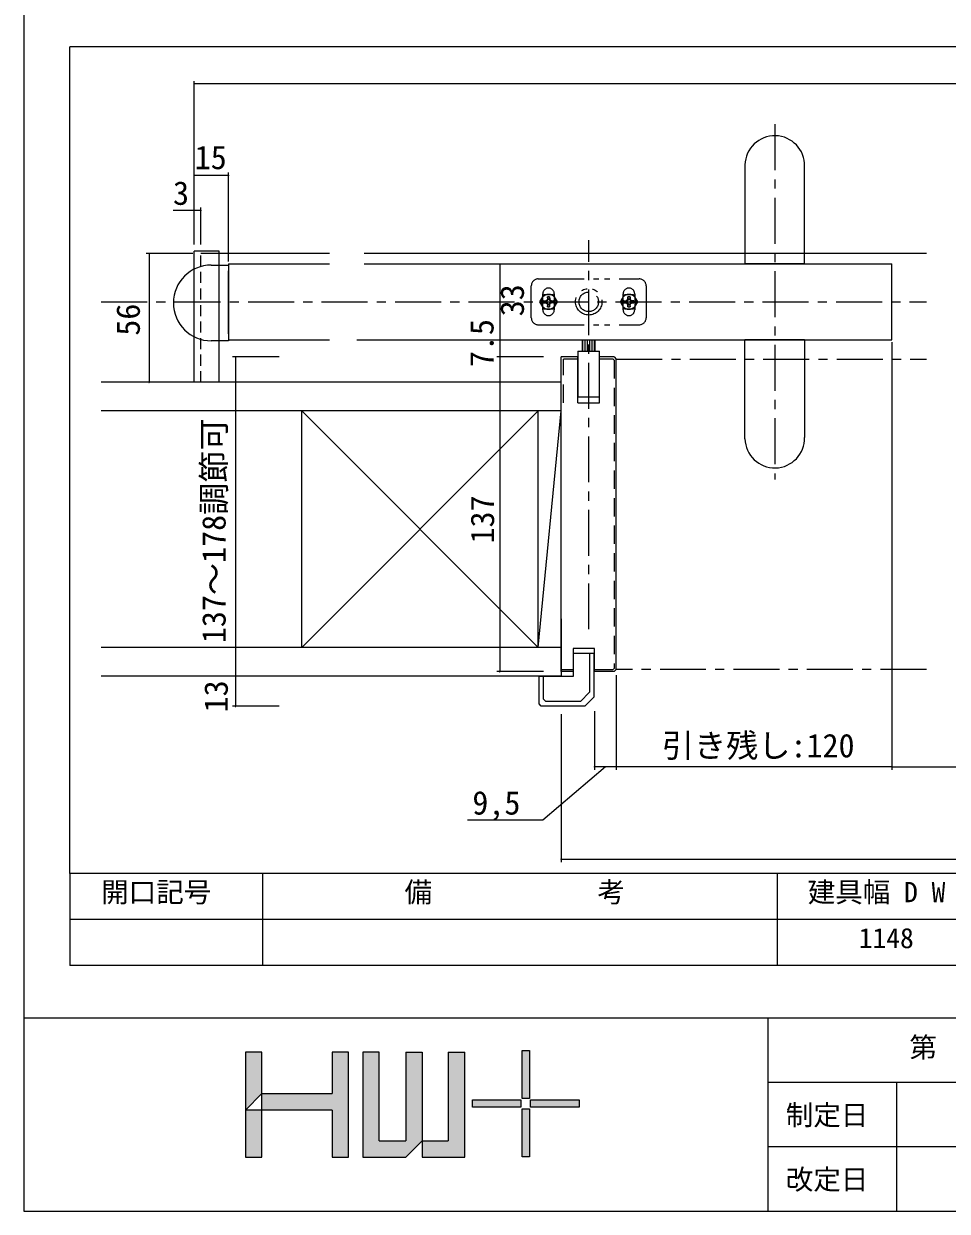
# Model space of a CAD drawing. Units: millimetres, scale not verified. Extents: x -800 to 800, y -554 to 554.
# Drawn here: x -800 to -398, y -554 to -37 of the extents above; entities that cross this region are included whole.
import ezdxf
from ezdxf.enums import TextEntityAlignment as Align

# ---------------------------------------------------------------- set-up
doc = ezdxf.new("R2010")
doc.units = ezdxf.units.MM
doc.header["$LTSCALE"] = 4
for name, pattern in [('CHAIN1', [8, 5, -1, 1, -1]), ('DASHED1', [1.8, 1.2, -0.6]), ('DOUBLE_CHAIN1', [8.8, 5, -1, 0.6, -0.6, 0.6, -1]), ('USER2', [9.525, 6.35, -3.175]), ('USER9', [3, 2, -1])]:
    doc.linetypes.add(name, pattern=pattern)
for name, color, linetype, lineweight in [('1-0', 7, 'Continuous', 25), ('1-3_0', 7, 'Continuous', 25), ('2-0', 7, 'Continuous', 25)]:
    doc.layers.add(name, color=color, linetype=linetype, lineweight=lineweight)
doc.styles.add('ＭＳ ゴシック', font='')
doc.styles.get('ＭＳ ゴシック').set_extended_font_data('MS Gothic')

msp = doc.modelspace()

# ---------------------------------------------------------------- linework, layer by layer
at = {"layer": '1-0'}
for p, q in [((152, -47), (-780, -47)), ((152, -47), (-780, -47)), ((-780, -407), (-780, -47)), ((152, -407), (-780, -407)), ((152, -427), (-780, -427)), ((152, -447), (-780, -447)), ((800, -470), (-800, -470)), ((-476, -470), (-476, -554)), ((-476, -470), (-476, -554)), ((800, -498), (-476, -498)), ((-420, -498), (-420, -554)), ((24, -526), (-476, -526)), ((-800, -554), (800, -554))]:
    msp.add_line(p, q, dxfattribs=at)
at = {"layer": '1-3_0'}
for p, q in [((152, -47), (-780, -47)), ((152, -47), (-780, -47)), ((-780, -407), (-780, -47)), ((152, -407), (-780, -407)), ((152, -407), (-780, -407)), ((-780, -407), (-780, -447)), ((-696, -407), (-696, -447)), ((-472, -407), (-472, -447)), ((-703.403, -484.7), (-703.403, -530.41)), ((-696.28, -484.7), (-703.403, -484.7)), ((-658.657, -484.7), (-665.78, -484.7)), ((-665.78, -484.7), (-665.78, -502.805)), ((-645.205, -484.7), (-652.328, -484.7)), ((-652.328, -484.7), (-652.328, -530.41)), ((-645.192, -523.158), (-645.192, -484.7)), ((-633.658, -484.708), (-626.549, -484.708)), ((-633.647, -484.7), (-633.647, -523.345)), ((-626.549, -484.709), (-626.549, -530.41)), ((-615.208, -484.709), (-608.02, -484.709)), ((-615.184, -484.709), (-615.184, -523.313)), ((-608.02, -530.41), (-608.02, -484.709)), ((-703.403, -509.941), (-696.267, -502.805)), ((-696.267, -502.805), (-665.78, -502.805)), ((-665.78, -509.941), (-703.403, -509.941)), ((-652.328, -509.958), (-652.328, -510.358)), ((-645.192, -523.345), (-645.192, -509.731)), ((-645.192, -523.345), (-633.647, -523.345)), ((-633.647, -530.41), (-626.551, -523.313)), ((-626.549, -523.313), (-615.184, -523.313)), ((-652.328, -530.41), (-633.647, -530.41)), ((-626.549, -530.41), (-608.02, -530.41))]:
    msp.add_line(p, q, dxfattribs=at)
for points in [[(800, -554), (800, 554), (-800, 554), (-800, -554)], [(-703.403, -530.41), (-696.267, -530.41), (-696.267, -509.731), (-696.267, -484.7)], [(-665.78, -530.41), (-658.643, -530.41), (-658.643, -509.731), (-658.643, -484.7)], [(-665.78, -509.958), (-665.78, -510.358), (-665.78, -530.41)]]:
    msp.add_lwpolyline(points, dxfattribs=at)
for points in [[(-582.986, -484.01), (-579.826, -484.01), (-579.826, -504.954), (-582.986, -504.954)], [(-604.674, -505.508), (-583.514, -505.508), (-583.514, -508.74), (-604.674, -508.74)], [(-579.298, -505.508), (-558.138, -505.508), (-558.138, -508.74), (-579.298, -508.74)], [(-582.986, -509.383), (-579.826, -509.383), (-579.826, -530.328), (-582.986, -530.328)]]:
    msp.add_lwpolyline(points, close=True, dxfattribs=at)
at = {"layer": '1-3_0', "color": 134}
for points in [[(-703.403, -484.7), (-696.267, -484.7), (-703.403, -509.941), (-696.267, -502.805)], [(-665.78, -530.41), (-658.643, -530.41), (-658.657, -484.7)], [(-665.78, -530.41), (-658.657, -484.7), (-665.78, -484.7)], [(-645.205, -484.7), (-652.328, -484.7), (-652.328, -530.41)], [(-652.328, -530.41), (-645.192, -523.158), (-645.205, -484.7)], [(-626.551, -523.313), (-626.549, -484.709), (-633.647, -484.708)], [(-626.551, -523.313), (-633.647, -484.708), (-633.647, -523.345)], [(-608.02, -530.41), (-608.02, -484.709), (-615.184, -484.709)], [(-608.02, -530.41), (-615.184, -484.709), (-615.184, -523.313)], [(-582.986, -484.01), (-579.826, -484.01), (-582.986, -504.954), (-579.826, -504.954)], [(-696.267, -502.805), (-665.78, -509.958), (-696.267, -509.941)], [(-665.78, -502.805), (-696.267, -502.805), (-665.85, -509.941)], [(-665.78, -502.805), (-665.85, -509.941), (-665.78, -530.41)], [(-583.514, -505.508), (-604.674, -505.508), (-583.514, -508.74), (-604.674, -508.74)], [(-579.298, -505.508), (-558.138, -505.508), (-579.298, -508.74), (-558.138, -508.74)], [(-703.403, -509.941), (-703.403, -530.41), (-696.267, -509.941), (-696.267, -530.41)], [(-582.986, -509.383), (-579.826, -509.383), (-582.986, -530.328), (-579.826, -530.328)], [(-652.328, -530.41), (-633.647, -523.345), (-645.192, -523.158)], [(-652.328, -530.41), (-633.647, -530.41), (-626.551, -523.313)], [(-652.328, -530.41), (-626.551, -523.313), (-633.647, -523.345)], [(-626.549, -523.313), (-626.549, -530.41), (-608.02, -530.41)], [(-608.02, -530.41), (-615.184, -523.313), (-626.549, -523.313)]]:
    msp.add_solid(points, dxfattribs=at)
at = {"layer": '1-3_0'}
for points in [[(-703.403, -484.7), (-696.28, -484.7), (-703.403, -509.941), (-696.267, -502.805)], [(-665.78, -530.41), (-658.643, -530.41), (-658.643, -484.7)], [(-665.78, -530.41), (-658.643, -484.7), (-665.78, -502.805)], [(-665.78, -484.7), (-665.78, -502.805), (-658.657, -484.7)], [(-645.205, -484.7), (-652.328, -484.7), (-652.328, -530.41)], [(-652.328, -530.41), (-645.192, -523.158), (-645.205, -484.7)], [(-626.551, -523.313), (-626.549, -484.708), (-633.647, -484.708)], [(-626.551, -523.313), (-633.647, -484.708), (-633.647, -523.345)], [(-608.02, -530.41), (-608.02, -484.709), (-615.208, -484.709)], [(-608.02, -530.41), (-615.208, -484.709), (-615.184, -523.313)], [(-582.986, -504.954), (-579.826, -504.954), (-582.986, -484.01), (-579.826, -484.01)], [(-696.267, -502.805), (-696.267, -509.731), (-665.85, -509.941)], [(-665.78, -502.805), (-696.267, -502.805), (-665.85, -509.941)], [(-665.78, -502.805), (-665.85, -509.941), (-665.78, -530.41)], [(-604.674, -505.508), (-604.674, -508.74), (-583.514, -505.508), (-583.514, -508.74)], [(-579.298, -505.508), (-579.298, -508.74), (-558.138, -505.508), (-558.138, -508.74)], [(-703.403, -530.41), (-703.403, -509.941), (-696.267, -530.41), (-696.267, -509.731)], [(-582.986, -509.383), (-582.986, -530.328), (-579.826, -509.383), (-579.826, -530.328)], [(-652.328, -530.41), (-633.647, -523.345), (-645.192, -523.158)], [(-652.328, -530.41), (-633.647, -530.41), (-626.551, -523.313)], [(-652.328, -530.41), (-626.551, -523.313), (-633.647, -523.345)], [(-626.551, -523.313), (-626.549, -530.41), (-608.02, -530.41)], [(-608.02, -530.41), (-615.184, -523.313), (-626.551, -523.313)]]:
    msp.add_solid(points, dxfattribs=at)
at = {"layer": '2-0'}
for p, q in [((-725.854, -133.067), (-725.854, -61.959)), ((-314, -63.209), (-725.854, -63.209)), ((-725.854, -133.067), (-725.854, -101.823)), ((-710.854, -103.073), (-725.854, -103.073)), ((-710.854, -140.567), (-710.854, -101.823)), ((-710.854, -138.043), (-710.854, -101.823)), ((-486, -98.452), (-486, -141.567)), ((-460, -141.567), (-460, -99.067)), ((-725.854, -133.067), (-725.854, -117.046)), ((-722.854, -133.067), (-722.854, -117.046)), ((-726.354, -137.067), (-746.697, -137.067)), ((-745.447, -137.067), (-745.447, -193.067)), ((-714.854, -136.067), (-725.854, -136.067)), ((-725.854, -193.067), (-725.854, -136.067)), ((-719.854, -137.067), (-722.354, -137.067)), ((-714.854, -193.067), (-714.854, -136.067)), ((-666.82, -137.067), (-714.854, -137.067)), ((-406.976, -137.067), (-651.82, -137.067)), ((-718.354, -142.043), (-710.854, -142.043)), ((-710.854, -141.567), (-666.82, -141.567)), ((-710.854, -141.567), (-710.854, -175.043)), ((-710.854, -171.567), (-710.854, -144.567)), ((-651.82, -141.567), (-422, -141.567)), ((-592.758, -141.567), (-592.758, -319.067)), ((-460, -141.567), (-486, -141.567)), ((-710.854, -172.043), (-710.854, -145.043)), ((-710.854, -175.043), (-718.354, -175.043)), ((-710.854, -174.567), (-666.82, -174.567)), ((-556.547, -179.241), (-556.547, -174.567)), ((-555.547, -179.241), (-555.547, -174.567)), ((-554.547, -179.241), (-554.547, -174.567)), ((-553.547, -179.241), (-553.547, -174.567)), ((-552.547, -179.241), (-552.547, -174.567)), ((-551.547, -179.241), (-551.547, -174.567)), ((-486, -217.683), (-486, -174.567)), ((-460, -174.567), (-486, -174.567)), ((-460, -174.567), (-460, -217.068)), ((-422, -175.567), (-422, -267.386)), ((-422, -175.567), (-422, -361.796)), ((-558.75, -179.608), (-558.75, -199.608)), ((-558.75, -179.608), (-549.25, -179.608)), ((-549.25, -199.608), (-549.25, -179.608)), ((-688.731, -182.067), (-709.074, -182.067)), ((-707.824, -182.067), (-707.824, -321.067)), ((-573.665, -182.067), (-594.008, -182.067)), ((-566, -319.067), (-566, -182.067)), ((-558.75, -182.067), (-566, -182.067)), ((-558.75, -202.067), (-558.75, -182.067)), ((-543, -182.067), (-549.25, -182.067)), ((-549.25, -202.067), (-549.25, -182.067)), ((-543, -182.067), (-542, -183.067)), ((-542, -318.067), (-542, -183.067)), ((-566, -193.067), (-766.313, -193.067)), ((-726.354, -193.067), (-746.697, -193.067)), ((-549.25, -199.608), (-558.75, -199.608)), ((-566, -205.567), (-766.313, -205.567)), ((-678.967, -308.567), (-678.967, -205.567)), ((-678.967, -308.567), (-576, -205.567)), ((-678.967, -205.567), (-575.967, -308.567)), ((-575.967, -308.567), (-566, -205.567)), ((-575.967, -308.567), (-575.967, -205.567)), ((-558.75, -202.067), (-549.25, -202.067)), ((-566, -296.067), (-566, -321.067)), ((-566, -308.567), (-766.313, -308.567)), ((-551.5, -319.067), (-551.5, -309.067)), ((-560.65, -311.067), (-551.65, -311.067)), ((-560.65, -321.067), (-560.65, -311.067)), ((-551.65, -330.067), (-551.65, -311.067)), ((-422, -312.147), (-422, -361.796)), ((-573.665, -319.067), (-594.008, -319.067)), ((-560.8, -319.067), (-566, -319.067)), ((-543, -319.067), (-551.5, -319.067)), ((-543, -319.067), (-542, -318.067)), ((-566, -321.067), (-766.313, -321.067)), ((-707.824, -321.067), (-707.824, -334.067)), ((-542, -320.567), (-542, -361.796)), ((-542, -320.567), (-542, -361.796)), ((-555.65, -334.067), (-551.65, -330.067)), ((-688.731, -334.067), (-709.074, -334.067)), ((-574.65, -334.067), (-575.65, -333.067)), ((-555.65, -334.067), (-574.65, -334.067)), ((-566, -337.539), (-566, -401.971)), ((-551.5, -336.344), (-551.5, -361.796)), ((-546.75, -360.546), (-573.936, -383.758)), ((-542, -360.546), (-551.5, -360.546)), ((-422, -360.546), (-542, -360.546)), ((-422, -360.546), (-314, -360.546)), ((-573.936, -383.758), (-606.846, -383.758)), ((-566, -400.721), (-314, -400.721))]:
    msp.add_line(p, q, dxfattribs=at)
at = {"layer": '2-0', "linetype": 'CHAIN1'}
for p, q in [((-473, -80.756), (-473, -235.379)), ((-554, -300.643), (-554, -131.204)), ((-766.313, -158.067), (-406.976, -158.067)), ((-542, -183.067), (-406.976, -183.067)), ((-406.976, -318.067), (-542, -318.067))]:
    msp.add_line(p, q, dxfattribs=at)
at = {"layer": '2-0', "linetype": 'DASHED1'}
for p in [(-722.854, -193.067), (-714.854, -137.067)]:
    msp.add_line(p, (-722.854, -137.067), dxfattribs=at)
at = {"layer": '2-0', "linetype": 'DOUBLE_CHAIN1'}
for p, q in [((-576, -148.067), (-532, -148.067)), ((-579, -165.068), (-579, -151.067)), ((-574, -161.567), (-574, -154.567)), ((-569, -154.567), (-569, -161.567)), ((-539, -161.567), (-539, -154.567)), ((-534, -154.567), (-534, -161.567)), ((-529, -151.067), (-529, -165.068)), ((-572.605, -157.543), (-572.403, -157.744)), ((-572.403, -158.39), (-572.605, -158.592)), ((-572.025, -156.963), (-571.823, -157.164)), ((-571.177, -157.164), (-570.976, -156.963)), ((-570.976, -159.172), (-571.177, -158.97)), ((-570.597, -157.744), (-570.993, -157.56)), ((-570.597, -158.39), (-570.396, -158.592)), ((-537.403, -157.744), (-537.604, -157.543)), ((-537.403, -158.39), (-537.604, -158.592)), ((-537.024, -159.172), (-536.823, -158.97)), ((-536.823, -157.164), (-537.007, -157.56)), ((-535.975, -156.963), (-536.177, -157.164)), ((-536.177, -158.97), (-535.975, -159.172)), ((-535.597, -157.744), (-535.395, -157.543)), ((-576, -168.068), (-532, -168.068))]:
    msp.add_line(p, q, dxfattribs=at)
at = {"layer": '2-0', "linetype": 'USER9'}
for p, q in [((-558.75, -183.067), (-565, -183.067)), ((-565, -202.067), (-565, -183.067)), ((-543.414, -183.067), (-549.25, -183.067)), ((-543.414, -183.067), (-543, -183.482)), ((-543, -183.482), (-543, -317.653)), ((-566, -318.067), (-560.8, -318.067))]:
    msp.add_line(p, q, dxfattribs=at)
at = {"layer": '2-0', "linetype": 'USER2'}
for p, q in [((-553.65, -311.067), (-553.65, -328.077)), ((-573.65, -331.067), (-573.65, -321.067)), ((-553.65, -328.077), (-557.64, -332.067)), ((-573.65, -331.067), (-572.65, -332.067)), ((-557.64, -332.067), (-572.65, -332.067))]:
    msp.add_line(p, q, dxfattribs=at)
at = {"layer": '2-0'}
for points in [[(-722.854, -118.296), (-725.854, -118.296), (-734.937, -118.296)], [(-655.02, -174.567), (-422, -174.567), (-422, -141.567)], [(-556.716, -179.608), (-556.716, -174.567), (-551.284, -174.567), (-551.284, -179.608)], [(-551.5, -309.067), (-560.8, -309.067), (-560.8, -319.067)], [(-575.65, -333.067), (-575.65, -321.067), (-560.65, -321.067)]]:
    msp.add_lwpolyline(points, dxfattribs=at)
at = {"layer": '2-0', "linetype": 'DOUBLE_CHAIN1'}
for points in [[(-575.24, -158.067), (-573.37, -154.829), (-569.63, -154.829), (-567.76, -158.067), (-569.63, -161.306), (-573.37, -161.306)], [(-534.63, -161.306), (-538.37, -161.306), (-540.24, -158.067), (-538.37, -154.829), (-534.63, -154.829), (-532.76, -158.067)], [(-573.667, -157.603), (-572.605, -157.543), (-572.209, -157.358), (-572.008, -157.56), (-572.403, -157.744), (-572.569, -157.74)], [(-571.177, -157.164), (-571.173, -156.998), (-571.036, -155.903), (-570.976, -156.963), (-570.791, -157.358), (-570.993, -157.56)], [(-570.993, -158.575), (-570.597, -158.39), (-570.431, -158.395), (-569.334, -158.532), (-570.396, -158.592), (-570.791, -158.777)], [(-537.569, -157.74), (-538.666, -157.603), (-537.604, -157.543), (-537.209, -157.358), (-537.007, -157.56), (-537.403, -157.744)], [(-536.964, -160.232), (-537.024, -159.172), (-537.209, -158.777), (-537.007, -158.575), (-536.823, -158.97), (-536.827, -159.137)], [(-535.992, -157.56), (-536.177, -157.164), (-536.173, -156.998), (-536.035, -155.903), (-535.975, -156.963), (-535.791, -157.358)]]:
    msp.add_lwpolyline(points, close=True, dxfattribs=at)
for points in [[(-572.008, -158.575), (-572.403, -158.39), (-572.569, -158.395), (-573.667, -158.532)], [(-573.667, -158.532), (-572.605, -158.592), (-572.209, -158.777), (-572.025, -159.172), (-571.965, -160.232), (-571.827, -159.137), (-571.823, -158.97), (-572.025, -159.172)], [(-572.008, -157.56), (-571.823, -157.164), (-571.827, -156.998), (-571.965, -155.903), (-572.025, -156.963), (-572.209, -157.358)], [(-571.823, -158.97), (-572.008, -158.575), (-572.209, -158.777)], [(-570.993, -158.575), (-571.177, -158.97), (-571.173, -159.137), (-571.036, -160.232), (-570.976, -159.172), (-570.791, -158.777)], [(-570.791, -157.358), (-570.396, -157.543), (-569.334, -157.603), (-570.431, -157.74), (-570.597, -157.744), (-570.396, -157.543)], [(-537.007, -158.575), (-537.403, -158.39), (-537.569, -158.395), (-538.666, -158.532), (-537.604, -158.592), (-537.209, -158.777)], [(-537.209, -157.358), (-537.024, -156.963), (-536.964, -155.903), (-536.827, -156.998), (-536.823, -157.164), (-537.024, -156.963)], [(-535.992, -158.575), (-536.177, -158.97), (-536.173, -159.137), (-536.035, -160.232)], [(-536.035, -160.232), (-535.975, -159.172), (-535.791, -158.777), (-535.395, -158.592), (-534.333, -158.532), (-535.431, -158.395), (-535.597, -158.39), (-535.395, -158.592)], [(-535.992, -157.56), (-535.597, -157.744), (-535.431, -157.74), (-534.333, -157.603), (-535.395, -157.543), (-535.791, -157.358)], [(-535.597, -158.39), (-535.992, -158.575), (-535.791, -158.777)]]:
    msp.add_lwpolyline(points, dxfattribs=at)
at = {"layer": '2-0', "linetype": 'USER9'}
msp.add_lwpolyline([(-551.5, -318.067), (-543.414, -318.067), (-543, -317.653)], dxfattribs=at)
at = {"layer": '2-0', "linetype": 'DOUBLE_CHAIN1'}
for radius in [5.75, 4.25]:
    msp.add_circle((-554, -158.067), radius, dxfattribs=at)
at = {"layer": '2-0'}
for centre, radius, start, end in [((-725.854, -63.209), 0.156, 0, 180), ((-725.854, -63.209), 0.156, 180, 0), ((-473, -98.76), 13.004, 358.64478, 178.64478), ((-725.854, -103.073), 0.156, 0, 180), ((-725.854, -103.073), 0.156, 180, 0), ((-710.854, -103.073), 0.156, 0, 180), ((-710.854, -103.073), 0.156, 0, 180), ((-710.854, -103.073), 0.156, 180, 0), ((-710.854, -103.073), 0.156, 180, 0), ((-725.854, -118.296), 0.156, 0, 180), ((-725.854, -118.296), 0.156, 180, 0), ((-722.854, -118.296), 0.156, 0, 180), ((-722.854, -118.296), 0.156, 180, 0), ((-745.447, -137.067), 0.156, 90, 270), ((-745.447, -137.067), 0.156, 270, 90), ((-718.354, -158.543), 16.5, 90, 180), ((-718.354, -158.543), 16.5, 90, 180), ((-718.354, -158.543), 16.5, 180, 270), ((-718.354, -158.543), 16.5, 180, 270), ((-592.758, -174.567), 0.156, 90, 270), ((-592.758, -174.567), 0.156, 270, 90), ((-707.824, -182.067), 0.156, 90, 270), ((-707.824, -182.067), 0.156, 270, 90), ((-592.758, -182.067), 0.156, 90, 270), ((-592.758, -182.067), 0.156, 270, 90), ((-745.447, -193.067), 0.156, 90, 270), ((-745.447, -193.067), 0.156, 270, 90), ((-473, -217.375), 13.004, 181.35522, 1.35522), ((-592.758, -319.067), 0.156, 90, 270), ((-592.758, -319.067), 0.156, 270, 90), ((-707.824, -321.067), 0.156, 90, 270), ((-707.824, -321.067), 0.156, 270, 90), ((-707.824, -334.067), 0.156, 90, 270), ((-707.824, -334.067), 0.156, 270, 90), ((-551.5, -360.546), 0.156, 0, 180), ((-551.5, -360.546), 0.156, 180, 0), ((-542, -360.546), 0.156, 0, 180), ((-542, -360.546), 0.156, 0, 180), ((-542, -360.546), 0.156, 180, 0), ((-542, -360.546), 0.156, 180, 0), ((-422, -360.546), 0.156, 0, 180), ((-422, -360.546), 0.156, 0, 180), ((-422, -360.546), 0.156, 180, 0), ((-422, -360.546), 0.156, 180, 0), ((-566, -400.721), 0.156, 0, 180), ((-566, -400.721), 0.156, 180, 0)]:
    msp.add_arc(centre, radius, start, end, dxfattribs=at)
at = {"layer": '2-0', "linetype": 'DOUBLE_CHAIN1'}
for centre, radius, start, end in [((-576, -151.067), 3, 90, 180), ((-532, -151.067), 3, 0, 90), ((-571.5, -158.067), 3.25, 142.55059, 142.33573), ((-571.5, -154.567), 2.5, 90, 180), ((-571.5, -154.567), 2.5, 0, 90), ((-536.5, -158.067), 3.25, 142.55059, 142.33573), ((-536.5, -154.567), 2.5, 90, 180), ((-536.5, -154.567), 2.5, 0, 90), ((-571.233, -158.067), 2.478, 169.19486, 190.80514), ((-571.5, -158.067), 1.118, 162.98773, 197.01227), ((-571.5, -158.337), 2.478, 90, 100.80514), ((-571.5, -157.798), 2.478, 259.19486, 270), ((-571.5, -158.067), 1.118, 72.98773, 107.01227), ((-571.5, -158.067), 1.118, 252.98773, 287.01227), ((-571.5, -158.337), 2.478, 79.19486, 90), ((-571.5, -157.798), 2.478, 270, 280.80514), ((-571.5, -158.067), 1.118, 342.98773, 17.01227), ((-571.768, -158.067), 2.478, 349.19486, 10.80514), ((-536.232, -158.067), 2.478, 169.19486, 190.80514), ((-536.5, -158.067), 1.118, 162.98773, 197.01227), ((-536.5, -158.337), 2.478, 90, 100.80514), ((-536.5, -157.798), 2.478, 259.19486, 270), ((-536.5, -158.067), 1.118, 72.98773, 107.01227), ((-536.5, -158.067), 1.118, 252.98773, 287.01227), ((-536.5, -158.337), 2.478, 79.19486, 90), ((-536.5, -157.798), 2.478, 270, 280.80514), ((-536.5, -158.067), 1.118, 342.98773, 17.01227), ((-536.767, -158.067), 2.478, 349.19486, 10.80514), ((-576, -165.068), 3, 180, 270), ((-571.5, -161.567), 2.5, 180, 270), ((-571.5, -161.567), 2.5, 270, 0), ((-536.5, -161.567), 2.5, 180, 270), ((-536.5, -161.567), 2.5, 270, 0), ((-532, -165.068), 3, 270, 0)]:
    msp.add_arc(centre, radius, start, end, dxfattribs=at)

# ---------------------------------------------------------------- texts
at = {"layer": '1-0', "style": 'ＭＳ ゴシック'}
for s, p in [('開口記号', (-766.322, -422.098)), ('備\u3000\u3000\u3000\u3000\u3000\u3000考', (-634.215, -422.098)), ('建具幅 D W', (-458.68, -422.098)), ('1148', (-436.431, -442.098)), ('第\u30001\u3000版', (-414.389, -489.685)), ('制定日', (-468.246, -519.17)), ('改定日', (-468.246, -547.17))]:
    msp.add_text(s, height=8.798, dxfattribs=at).set_placement(p, align=Align.BOTTOM_LEFT)
at = {"layer": '2-0', "style": 'ＭＳ ゴシック'}
for s, p in [('15', (-725.576, -103.388)), ('3', (-735.003, -118.928)), ('引き残し:120', (-522.162, -359.467)), ('9,5', (-604.686, -384.39))]:
    msp.add_text(s, height=10.26, dxfattribs=at).set_placement(p, align=Align.BOTTOM_LEFT)
for s, p in [('33', (-579.136, -164.381)), ('56', (-746.367, -172.812)), ('7.5', (-592.361, -186.515)), ('137～178調節可', (-709.013, -306.68)), ('137', (-592.126, -263.288)), ('13', (-708.081, -336.813))]:
    msp.add_text(s, height=10.26, rotation=90, dxfattribs=at).set_placement(p, align=Align.BOTTOM_LEFT)

doc.saveas('drawing.dxf')
